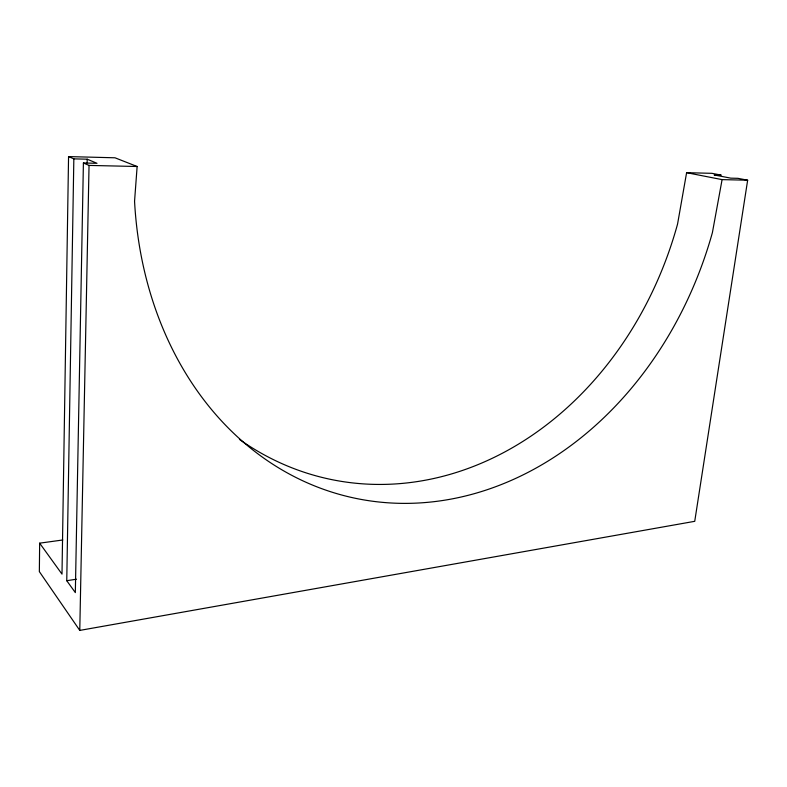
<?xml version="1.0" encoding="UTF-8"?>
<svg xmlns="http://www.w3.org/2000/svg" width="787" height="787" viewBox="0 0 787 787"><rect width="100%" height="100%" fill="white"/><g stroke="black" fill="none" stroke-linecap="round" stroke-linejoin="round"><path stroke-width="1.18" d="M62.783 539.98L39.655 543.168L39.35 571.618L79.772 630.407L694.734 521.319L747.65 180.203L737.881 178.324L730.798 178.157L714.153 174.94L721.197 175.117L711.881 173.327L686.608 172.678L677.568 224.029A345.641 287.304 -77.7 0 1 239.425 439.392M747.65 180.203L722.092 179.623L712.402 232.608A359.226 293.61 -77 0 1 391.592 503.021A359.226 293.61 -77 0 1 134.557 201.256L137.135 166.5L114.991 157.793L68.558 156.593L61.996 574.116L39.655 543.168M73.84 158.866L87.209 159.2L96.988 163.303L83.402 162.988L75.336 592.601L66.757 580.708L73.84 158.866L68.558 156.593M87.131 162.879L87.209 159.2M79.772 630.407L89.039 165.418L83.402 162.988M66.757 580.708L76.467 579.202M89.039 165.418L137.135 166.5M686.608 172.678L722.092 179.623"/></g></svg>
